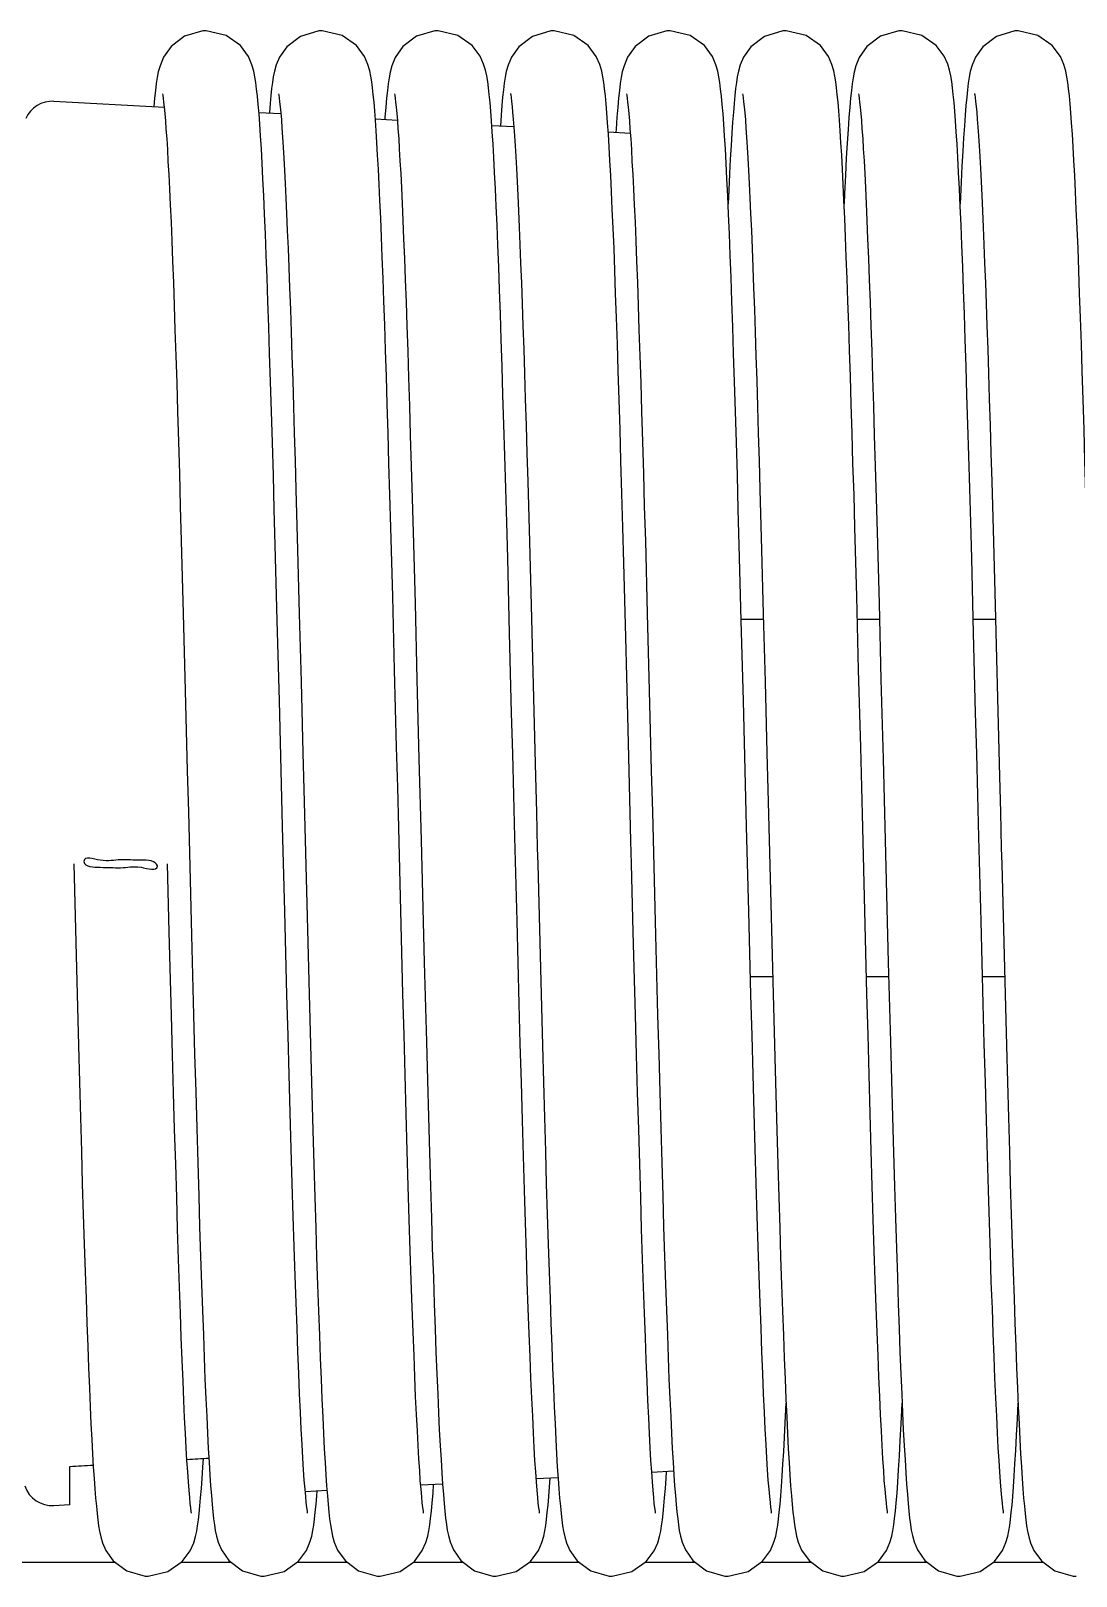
# Model space of a CAD drawing. Header units: millimetres. Extents: x 21899 to 38731, y -5425 to 3612.
# Drawn here: x 24222.9 to 24295, y -2765.4 to -2658.9 of the extents above; entities that cross this region are included whole.
import ezdxf

# ---------------------------------------------------------------- set-up
doc = ezdxf.new("R2010")
doc.units = ezdxf.units.MM

msp = doc.modelspace()

# ---------------------------------------------------------------- linework, layer by layer
at = {"color": 7, "linetype": 'Continuous'}
for p, q in [((24232.08, -2664.19), (24224.47, -2663.77)), ((24240.12, -2664.64), (24238.61, -2664.55)), ((24248.16, -2665.08), (24246.64, -2665)), ((24247.3, -2664.89), (24247.29, -2665.04)), ((24256.19, -2665.53), (24254.68, -2665.45)), ((24255.31, -2664.72), (24255.26, -2665.48)), ((24264.22, -2665.98), (24262.71, -2665.89)), ((24257.15, -2689.98), (24257.26, -2694.12)), ((24289.15, -2689.98), (24289.26, -2694.12)), ((24241.16, -2690.53), (24241.28, -2694.68)), ((24273.16, -2690.53), (24273.28, -2694.68)), ((24247.84, -2697.9), (24247.71, -2693.15)), ((24279.84, -2697.9), (24279.71, -2693.15)), ((24233.26, -2694.06), (24233.39, -2699.07)), ((24239.88, -2699.56), (24239.74, -2694.35)), ((24249.24, -2693.47), (24249.38, -2698.38)), ((24257.26, -2694.12), (24257.38, -2698.51)), ((24265.26, -2694.06), (24265.39, -2699.07)), ((24271.88, -2699.56), (24271.74, -2694.35)), ((24281.24, -2693.47), (24281.38, -2698.38)), ((24289.26, -2694.12), (24289.38, -2698.51)), ((24241.28, -2694.68), (24241.39, -2699.1)), ((24255.9, -2700.43), (24255.77, -2695.25)), ((24273.28, -2694.68), (24273.39, -2699.1)), ((24287.9, -2700.43), (24287.77, -2695.25)), ((24263.91, -2700.69), (24263.77, -2695.58)), ((24247.97, -2702.96), (24247.84, -2697.9)), ((24249.38, -2698.38), (24249.51, -2703.61)), ((24257.38, -2698.51), (24257.5, -2703.1)), ((24279.97, -2702.96), (24279.84, -2697.9)), ((24281.38, -2698.38), (24281.51, -2703.61)), ((24289.38, -2698.51), (24289.5, -2703.1)), ((24233.39, -2699.07), (24233.53, -2704.38)), ((24240.02, -2705.09), (24239.88, -2699.56)), ((24241.39, -2699.1), (24241.52, -2703.77)), ((24265.39, -2699.07), (24265.53, -2704.38)), ((24271.88, -2699.47), (24273.4, -2699.47)), ((24272.02, -2705.09), (24271.88, -2699.56)), ((24273.39, -2699.1), (24273.52, -2703.77)), ((24279.88, -2699.47), (24281.4, -2699.47)), ((24287.88, -2699.47), (24289.4, -2699.47)), ((24249.51, -2703.61), (24249.65, -2709.08)), ((24281.51, -2703.61), (24281.65, -2709.08)), ((24256.41, -2720.28), (24256.26, -2714.49)), ((24288.41, -2720.28), (24288.26, -2714.49)), ((24233.82, -2715.56), (24233.96, -2721.23)), ((24265.82, -2715.56), (24265.96, -2721.23)), ((24225.84, -2716.32), (24226.02, -2723.53)), ((24232.43, -2721.03), (24232.31, -2716.32)), ((24257.84, -2716.32), (24258.02, -2723.53)), ((24264.43, -2721.03), (24264.31, -2716.32)), ((24289.84, -2716.32), (24290.02, -2723.53)), ((24240.54, -2725.36), (24240.39, -2719.61)), ((24241.91, -2719.07), (24242.05, -2724.42)), ((24248.54, -2725.29), (24248.39, -2719.56)), ((24272.54, -2725.36), (24272.39, -2719.61)), ((24273.91, -2719.07), (24274.05, -2724.42)), ((24280.54, -2725.29), (24280.39, -2719.56)), ((24232.58, -2726.75), (24232.43, -2721.03)), ((24256.56, -2725.96), (24256.41, -2720.28)), ((24264.58, -2726.75), (24264.43, -2721.03)), ((24288.56, -2725.96), (24288.41, -2720.28)), ((24233.96, -2721.23), (24234.11, -2726.76)), ((24265.96, -2721.23), (24266.11, -2726.76)), ((24250.01, -2723.13), (24250.16, -2728.6)), ((24282.01, -2723.13), (24282.16, -2728.6)), ((24226.02, -2723.53), (24226.16, -2728.84)), ((24258.02, -2723.53), (24258.16, -2728.84)), ((24272.51, -2724.08), (24274.04, -2724.08)), ((24280.51, -2724.08), (24282.04, -2724.08)), ((24288.51, -2724.08), (24290.04, -2724.08)), ((24290.02, -2723.53), (24290.16, -2728.84)), ((24242.05, -2724.42), (24242.19, -2729.67)), ((24274.05, -2724.42), (24274.19, -2729.67)), ((24225.57, -2760.5), (24225.57, -2757.86)), ((24267.21, -2758.18), (24265.71, -2758.27)), ((24266.69, -2758.68), (24266.72, -2758.21)), ((24251.27, -2759.07), (24249.77, -2759.15)), ((24250.62, -2759.7), (24250.66, -2759.1)), ((24259.24, -2758.63), (24257.74, -2758.71)), ((24258.65, -2759.26), (24258.69, -2758.66)), ((24266.64, -2759.38), (24266.69, -2758.68)), ((24267.23, -2758.43), (24267.28, -2759.19)), ((24243.31, -2759.51), (24241.81, -2759.6)), ((24225.57, -2760.5), (24224.47, -2760.56)), ((24228.71, -2764.47), (23691.07, -2764.47)), ((24236.72, -2764.47), (24233.24, -2764.47)), ((24244.71, -2764.47), (24241.23, -2764.47)), ((24252.72, -2764.47), (24249.24, -2764.47)), ((24260.71, -2764.47), (24257.24, -2764.47)), ((24268.72, -2764.47), (24265.24, -2764.47)), ((24276.71, -2764.47), (24273.23, -2764.47)), ((24284.72, -2764.47), (24281.24, -2764.47)), ((24292.71, -2764.47), (24289.24, -2764.47))]:
    msp.add_line(p, q, dxfattribs=at)
for points in [[(24234.97, -2658.91), (24234.75, -2658.92), (24233.49, -2659.28), (24232.55, -2659.98), (24232.02, -2660.73), (24231.79, -2661.31), (24231.67, -2661.74), (24231.59, -2662.13), (24231.53, -2662.55), (24231.47, -2663.01), (24231.41, -2663.55), (24231.36, -2664.15)], [(24238.62, -2664.62), (24238.56, -2663.98), (24238.51, -2663.42), (24238.45, -2662.92), (24238.4, -2662.48), (24238.33, -2662.08), (24238.25, -2661.69), (24238.13, -2661.25), (24237.89, -2660.68), (24237.33, -2659.93), (24236.35, -2659.23), (24234.97, -2658.91)], [(24242.97, -2658.91), (24242.75, -2658.92), (24241.47, -2659.29), (24240.53, -2660), (24240.02, -2660.73), (24239.8, -2661.26), (24239.68, -2661.69), (24239.6, -2662.08), (24239.54, -2662.47), (24239.48, -2662.89), (24239.43, -2663.37), (24239.38, -2663.91), (24239.33, -2664.51), (24239.32, -2664.59)], [(24246.65, -2665.07), (24246.6, -2664.42), (24246.55, -2663.83), (24246.5, -2663.3), (24246.44, -2662.84), (24246.39, -2662.42), (24246.33, -2662.04), (24246.25, -2661.67), (24246.13, -2661.24), (24245.89, -2660.68), (24245.33, -2659.92), (24244.35, -2659.23), (24242.97, -2658.91)], [(24250.97, -2658.91), (24250.75, -2658.92), (24249.48, -2659.28), (24248.54, -2659.99), (24248.01, -2660.74), (24247.78, -2661.31), (24247.67, -2661.75), (24247.59, -2662.14), (24247.53, -2662.56), (24247.47, -2663.02), (24247.41, -2663.56), (24247.36, -2664.18), (24247.3, -2664.89)], [(24254.65, -2665.12), (24254.6, -2664.44), (24254.55, -2663.84), (24254.5, -2663.3), (24254.44, -2662.83), (24254.39, -2662.41), (24254.32, -2662.02), (24254.24, -2661.63), (24254.11, -2661.2), (24253.87, -2660.65), (24253.31, -2659.91), (24252.33, -2659.22), (24250.97, -2658.91)], [(24258.97, -2658.91), (24258.75, -2658.92), (24257.47, -2659.29), (24256.53, -2660), (24256.02, -2660.73), (24255.79, -2661.28), (24255.67, -2661.72), (24255.6, -2662.11), (24255.53, -2662.52), (24255.47, -2662.97), (24255.42, -2663.48), (24255.37, -2664.06), (24255.31, -2664.72)], [(24262.61, -2664.57), (24262.56, -2663.94), (24262.51, -2663.39), (24262.45, -2662.91), (24262.4, -2662.47), (24262.33, -2662.08), (24262.25, -2661.69), (24262.13, -2661.24), (24261.88, -2660.67), (24261.31, -2659.91), (24260.33, -2659.22), (24258.97, -2658.91)], [(24266.97, -2658.91), (24266.75, -2658.92), (24265.49, -2659.28), (24264.55, -2659.98), (24264.02, -2660.73), (24263.79, -2661.31), (24263.67, -2661.74), (24263.59, -2662.13), (24263.53, -2662.55), (24263.47, -2663.01), (24263.41, -2663.55), (24263.36, -2664.16), (24263.3, -2664.87)], [(24270.62, -2664.62), (24270.56, -2663.98), (24270.51, -2663.42), (24270.45, -2662.92), (24270.4, -2662.48), (24270.33, -2662.08), (24270.25, -2661.69), (24270.13, -2661.25), (24269.89, -2660.68), (24269.33, -2659.93), (24268.35, -2659.23), (24266.97, -2658.91)], [(24274.97, -2658.91), (24274.75, -2658.92), (24273.47, -2659.29), (24272.53, -2660), (24272.02, -2660.73), (24271.8, -2661.26), (24271.68, -2661.69), (24271.6, -2662.08), (24271.54, -2662.47), (24271.48, -2662.89), (24271.43, -2663.37), (24271.38, -2663.91), (24271.33, -2664.51), (24271.28, -2665.2)], [(24278.65, -2665.07), (24278.6, -2664.42), (24278.55, -2663.83), (24278.5, -2663.3), (24278.44, -2662.84), (24278.39, -2662.42), (24278.33, -2662.04), (24278.25, -2661.67), (24278.13, -2661.24), (24277.89, -2660.68), (24277.33, -2659.92), (24276.35, -2659.23), (24274.97, -2658.91)], [(24282.97, -2658.91), (24282.75, -2658.92), (24281.48, -2659.28), (24280.54, -2659.99), (24280.01, -2660.74), (24279.78, -2661.31), (24279.67, -2661.75), (24279.59, -2662.14), (24279.53, -2662.56), (24279.47, -2663.02), (24279.41, -2663.56), (24279.36, -2664.18), (24279.3, -2664.89)], [(24286.65, -2665.12), (24286.6, -2664.44), (24286.55, -2663.84), (24286.5, -2663.3), (24286.44, -2662.83), (24286.39, -2662.41), (24286.32, -2662.02), (24286.24, -2661.63), (24286.11, -2661.2), (24285.87, -2660.65), (24285.31, -2659.91), (24284.33, -2659.22), (24282.97, -2658.91)], [(24290.97, -2658.91), (24290.75, -2658.92), (24289.47, -2659.29), (24288.53, -2660), (24288.02, -2660.73), (24287.79, -2661.28), (24287.67, -2661.72), (24287.6, -2662.11), (24287.53, -2662.52), (24287.47, -2662.97), (24287.42, -2663.48), (24287.37, -2664.06), (24287.31, -2664.72)], [(24294.61, -2664.57), (24294.56, -2663.94), (24294.51, -2663.39), (24294.45, -2662.91), (24294.4, -2662.47), (24294.33, -2662.08), (24294.25, -2661.69), (24294.13, -2661.24), (24293.88, -2660.67), (24293.31, -2659.91), (24292.33, -2659.22), (24290.97, -2658.91)], [(24231.96, -2663.24), (24231.98, -2663.35), (24232.01, -2663.55), (24232.04, -2663.83), (24232.08, -2664.18), (24232.12, -2664.61), (24232.16, -2665.12), (24232.2, -2665.69), (24232.25, -2666.35), (24232.3, -2667.09), (24232.34, -2667.91), (24232.39, -2668.81), (24232.44, -2669.82), (24232.49, -2670.91), (24232.55, -2672.1), (24232.6, -2673.39), (24232.65, -2674.78), (24232.71, -2676.26), (24232.77, -2677.84), (24232.82, -2679.52), (24232.88, -2681.3), (24232.94, -2683.18), (24233, -2685.15), (24233.07, -2687.23), (24233.13, -2689.41), (24233.19, -2691.69), (24233.26, -2694.06)], [(24239.96, -2663.24), (24239.98, -2663.34), (24240.01, -2663.53), (24240.04, -2663.8), (24240.08, -2664.15), (24240.12, -2664.57), (24240.16, -2665.05), (24240.2, -2665.61), (24240.24, -2666.23), (24240.29, -2666.92), (24240.33, -2667.69), (24240.38, -2668.53), (24240.42, -2669.44), (24240.47, -2670.44), (24240.52, -2671.51), (24240.57, -2672.67), (24240.62, -2673.91), (24240.67, -2675.23), (24240.72, -2676.63), (24240.78, -2678.11), (24240.83, -2679.67), (24240.88, -2681.31), (24240.94, -2683.01), (24240.99, -2684.79), (24241.05, -2686.63), (24241.1, -2688.55), (24241.16, -2690.53)], [(24247.96, -2663.24), (24247.98, -2663.35), (24248.01, -2663.54), (24248.04, -2663.82), (24248.08, -2664.17), (24248.12, -2664.6), (24248.16, -2665.1), (24248.2, -2665.67), (24248.25, -2666.32), (24248.29, -2667.05), (24248.34, -2667.86), (24248.39, -2668.75), (24248.44, -2669.74), (24248.49, -2670.81), (24248.54, -2671.98), (24248.59, -2673.24), (24248.65, -2674.6), (24248.7, -2676.05), (24248.76, -2677.6), (24248.81, -2679.24), (24248.87, -2680.99), (24248.93, -2682.82), (24248.99, -2684.76), (24249.05, -2686.79), (24249.11, -2688.92), (24249.18, -2691.15), (24249.24, -2693.47)], [(24255.96, -2663.23), (24255.96, -2663.24), (24255.98, -2663.33), (24256, -2663.51), (24256.04, -2663.78), (24256.07, -2664.12), (24256.11, -2664.52), (24256.15, -2665), (24256.19, -2665.54), (24256.24, -2666.15), (24256.28, -2666.83), (24256.32, -2667.58), (24256.37, -2668.4), (24256.42, -2669.29), (24256.46, -2670.26), (24256.51, -2671.31), (24256.56, -2672.43), (24256.61, -2673.63), (24256.66, -2674.92), (24256.71, -2676.28), (24256.76, -2677.72), (24256.81, -2679.24), (24256.87, -2680.84), (24256.92, -2682.52), (24256.98, -2684.27), (24257.03, -2686.1), (24257.09, -2688.01), (24257.15, -2689.98)], [(24263.96, -2663.24), (24263.98, -2663.35), (24264.01, -2663.55), (24264.04, -2663.83), (24264.08, -2664.18), (24264.12, -2664.61), (24264.16, -2665.12), (24264.2, -2665.69), (24264.25, -2666.35), (24264.3, -2667.09), (24264.34, -2667.91), (24264.39, -2668.81), (24264.44, -2669.82), (24264.49, -2670.91), (24264.55, -2672.1), (24264.6, -2673.39), (24264.65, -2674.78), (24264.71, -2676.26), (24264.77, -2677.84), (24264.82, -2679.52), (24264.88, -2681.3), (24264.94, -2683.18), (24265, -2685.15), (24265.07, -2687.23), (24265.13, -2689.41), (24265.19, -2691.69), (24265.26, -2694.06)], [(24271.96, -2663.24), (24271.98, -2663.34), (24272.01, -2663.53), (24272.04, -2663.8), (24272.08, -2664.15), (24272.12, -2664.57), (24272.16, -2665.05), (24272.2, -2665.61), (24272.24, -2666.23), (24272.29, -2666.92), (24272.33, -2667.69), (24272.38, -2668.53), (24272.42, -2669.44), (24272.47, -2670.44), (24272.52, -2671.51), (24272.57, -2672.67), (24272.62, -2673.91), (24272.67, -2675.23), (24272.72, -2676.63), (24272.78, -2678.11), (24272.83, -2679.67), (24272.88, -2681.31), (24272.94, -2683.01), (24272.99, -2684.79), (24273.05, -2686.63), (24273.1, -2688.55), (24273.16, -2690.53)], [(24279.96, -2663.24), (24279.98, -2663.35), (24280.01, -2663.54), (24280.04, -2663.82), (24280.08, -2664.17), (24280.12, -2664.6), (24280.16, -2665.1), (24280.2, -2665.67), (24280.25, -2666.32), (24280.29, -2667.05), (24280.34, -2667.86), (24280.39, -2668.75), (24280.44, -2669.74), (24280.49, -2670.81), (24280.54, -2671.98), (24280.59, -2673.24), (24280.65, -2674.6), (24280.7, -2676.05), (24280.76, -2677.6), (24280.81, -2679.24), (24280.87, -2680.99), (24280.93, -2682.82), (24280.99, -2684.76), (24281.05, -2686.79), (24281.11, -2688.92), (24281.18, -2691.15), (24281.24, -2693.47)], [(24287.96, -2663.23), (24287.96, -2663.24), (24287.98, -2663.33), (24288, -2663.51), (24288.04, -2663.78), (24288.07, -2664.12), (24288.11, -2664.52), (24288.15, -2665), (24288.19, -2665.54), (24288.24, -2666.15), (24288.28, -2666.83), (24288.32, -2667.58), (24288.37, -2668.4), (24288.42, -2669.29), (24288.46, -2670.26), (24288.51, -2671.31), (24288.56, -2672.43), (24288.61, -2673.63), (24288.66, -2674.92), (24288.71, -2676.28), (24288.76, -2677.72), (24288.81, -2679.24), (24288.87, -2680.84), (24288.92, -2682.52), (24288.98, -2684.27), (24289.03, -2686.1), (24289.09, -2688.01), (24289.15, -2689.98)], [(24239.74, -2694.35), (24239.67, -2691.89), (24239.61, -2689.54), (24239.54, -2687.29), (24239.48, -2685.14), (24239.41, -2683.09), (24239.35, -2681.15), (24239.29, -2679.3), (24239.23, -2677.56), (24239.17, -2675.91), (24239.11, -2674.36), (24239.06, -2672.9), (24239, -2671.54), (24238.94, -2670.27), (24238.89, -2669.1), (24238.83, -2668.02), (24238.78, -2667.04), (24238.72, -2666.15), (24238.67, -2665.34), (24238.62, -2664.62)], [(24263.77, -2695.58), (24263.71, -2693.14), (24263.64, -2690.8), (24263.58, -2688.55), (24263.52, -2686.39), (24263.45, -2684.33), (24263.39, -2682.35), (24263.33, -2680.48), (24263.27, -2678.7), (24263.21, -2677.01), (24263.15, -2675.42), (24263.1, -2673.92), (24263.04, -2672.52), (24262.98, -2671.21), (24262.93, -2670), (24262.87, -2668.87), (24262.82, -2667.84), (24262.77, -2666.9), (24262.72, -2666.04), (24262.66, -2665.26), (24262.61, -2664.57)], [(24271.74, -2694.35), (24271.67, -2691.89), (24271.61, -2689.54), (24271.54, -2687.29), (24271.48, -2685.14), (24271.41, -2683.09), (24271.35, -2681.15), (24271.29, -2679.3), (24271.23, -2677.56), (24271.17, -2675.91), (24271.11, -2674.36), (24271.06, -2672.9), (24271, -2671.54), (24270.94, -2670.27), (24270.89, -2669.1), (24270.83, -2668.02), (24270.78, -2667.04), (24270.72, -2666.15), (24270.67, -2665.34), (24270.62, -2664.62)], [(24295.77, -2695.58), (24295.71, -2693.14), (24295.64, -2690.8), (24295.58, -2688.55), (24295.52, -2686.39), (24295.45, -2684.33), (24295.39, -2682.35), (24295.33, -2680.48), (24295.27, -2678.7), (24295.21, -2677.01), (24295.15, -2675.42), (24295.1, -2673.92), (24295.04, -2672.52), (24294.98, -2671.21), (24294.93, -2670), (24294.87, -2668.87), (24294.82, -2667.84), (24294.77, -2666.9), (24294.72, -2666.04), (24294.66, -2665.26), (24294.61, -2664.57)], [(24247.71, -2693.15), (24247.65, -2690.89), (24247.58, -2688.72), (24247.52, -2686.63), (24247.46, -2684.64), (24247.4, -2682.73), (24247.35, -2680.91), (24247.29, -2679.17), (24247.23, -2677.53), (24247.18, -2675.97), (24247.12, -2674.5), (24247.07, -2673.12), (24247.01, -2671.82), (24246.96, -2670.61), (24246.91, -2669.49), (24246.85, -2668.44), (24246.8, -2667.48), (24246.75, -2666.6), (24246.7, -2665.8), (24246.65, -2665.07)], [(24255.77, -2695.25), (24255.7, -2692.8), (24255.63, -2690.46), (24255.57, -2688.21), (24255.51, -2686.05), (24255.44, -2684), (24255.38, -2682.05), (24255.32, -2680.19), (24255.26, -2678.43), (24255.2, -2676.75), (24255.15, -2675.18), (24255.09, -2673.69), (24255.03, -2672.3), (24254.98, -2671), (24254.92, -2669.79), (24254.86, -2668.68), (24254.81, -2667.65), (24254.76, -2666.72), (24254.7, -2665.88), (24254.65, -2665.12)], [(24263.3, -2664.87), (24263.24, -2665.68), (24263.23, -2665.92)], [(24271.28, -2665.2), (24271.22, -2665.96), (24271.17, -2666.81), (24271.12, -2667.75), (24271.07, -2668.77), (24271.01, -2669.89), (24270.97, -2670.84)], [(24279.71, -2693.15), (24279.65, -2690.89), (24279.58, -2688.72), (24279.52, -2686.63), (24279.46, -2684.64), (24279.4, -2682.73), (24279.35, -2680.91), (24279.29, -2679.17), (24279.23, -2677.53), (24279.18, -2675.97), (24279.12, -2674.5), (24279.07, -2673.12), (24279.01, -2671.82), (24278.96, -2670.61), (24278.91, -2669.49), (24278.85, -2668.44), (24278.8, -2667.48), (24278.75, -2666.6), (24278.7, -2665.8), (24278.65, -2665.07)], [(24279.3, -2664.89), (24279.24, -2665.71), (24279.18, -2666.64), (24279.12, -2667.69), (24279.06, -2668.86), (24279, -2670.15), (24278.97, -2670.84)], [(24287.77, -2695.25), (24287.7, -2692.8), (24287.63, -2690.46), (24287.57, -2688.21), (24287.51, -2686.05), (24287.44, -2684), (24287.38, -2682.05), (24287.32, -2680.19), (24287.26, -2678.43), (24287.2, -2676.75), (24287.15, -2675.18), (24287.09, -2673.69), (24287.03, -2672.3), (24286.98, -2671), (24286.92, -2669.79), (24286.86, -2668.68), (24286.81, -2667.65), (24286.76, -2666.72), (24286.7, -2665.88), (24286.65, -2665.12)], [(24287.31, -2664.72), (24287.26, -2665.46), (24287.2, -2666.29), (24287.15, -2667.21), (24287.09, -2668.23), (24287.04, -2669.35), (24286.97, -2670.83)], [(24256.26, -2714.49), (24256.19, -2711.6), (24256.12, -2708.74), (24256.04, -2705.91), (24255.9, -2700.43)], [(24264.12, -2708.94), (24264.05, -2706.12), (24263.91, -2700.69)], [(24288.26, -2714.49), (24288.19, -2711.6), (24288.12, -2708.74), (24288.04, -2705.91), (24287.9, -2700.43)], [(24248.39, -2719.56), (24248.25, -2713.84), (24248.18, -2711.04), (24248.11, -2708.29), (24247.97, -2702.96)], [(24280.39, -2719.56), (24280.25, -2713.84), (24280.18, -2711.04), (24280.11, -2708.29), (24279.97, -2702.96)], [(24241.52, -2703.77), (24241.64, -2708.68), (24241.71, -2711.21), (24241.77, -2713.79), (24241.91, -2719.07)], [(24257.5, -2703.1), (24257.68, -2710.3), (24257.75, -2712.76), (24257.81, -2715.24), (24257.84, -2716.32)], [(24273.52, -2703.77), (24273.64, -2708.68), (24273.71, -2711.21), (24273.77, -2713.79), (24273.91, -2719.07)], [(24289.5, -2703.1), (24289.68, -2710.3), (24289.75, -2712.76), (24289.81, -2715.24), (24289.84, -2716.32)], [(24233.53, -2704.38), (24233.67, -2709.91), (24233.75, -2712.73), (24233.82, -2715.56)], [(24240.39, -2719.61), (24240.24, -2713.76), (24240.17, -2710.84), (24240.02, -2705.09)], [(24265.53, -2704.38), (24265.67, -2709.91), (24265.75, -2712.73), (24265.82, -2715.56)], [(24272.39, -2719.61), (24272.24, -2713.76), (24272.17, -2710.84), (24272.02, -2705.09)], [(24249.65, -2709.08), (24249.79, -2714.68), (24250.01, -2723.13)], [(24264.31, -2716.32), (24264.27, -2714.75), (24264.12, -2708.94)], [(24281.65, -2709.08), (24281.79, -2714.68), (24282.01, -2723.13)], [(24249.97, -2761.08), (24249.97, -2761.07), (24249.95, -2760.93), (24249.92, -2760.69), (24249.88, -2760.36), (24249.84, -2759.94), (24249.79, -2759.43), (24249.74, -2758.83), (24249.7, -2758.13), (24249.64, -2757.32), (24249.59, -2756.42), (24249.54, -2755.4), (24249.48, -2754.27), (24249.42, -2753.03), (24249.37, -2751.68), (24249.31, -2750.2), (24249.25, -2748.6), (24249.18, -2746.87), (24249.12, -2745.01), (24249.05, -2743), (24248.98, -2740.84), (24248.91, -2738.54), (24248.84, -2736.1), (24248.77, -2733.53), (24248.69, -2730.87), (24248.62, -2728.11), (24248.54, -2725.29)], [(24281.97, -2761.08), (24281.97, -2761.07), (24281.95, -2760.93), (24281.92, -2760.69), (24281.88, -2760.36), (24281.84, -2759.94), (24281.79, -2759.43), (24281.74, -2758.83), (24281.7, -2758.13), (24281.64, -2757.32), (24281.59, -2756.42), (24281.54, -2755.4), (24281.48, -2754.27), (24281.42, -2753.03), (24281.37, -2751.68), (24281.31, -2750.2), (24281.25, -2748.6), (24281.18, -2746.87), (24281.12, -2745.01), (24281.05, -2743), (24280.98, -2740.84), (24280.91, -2738.54), (24280.84, -2736.1), (24280.77, -2733.53), (24280.69, -2730.87), (24280.62, -2728.11), (24280.54, -2725.29)], [(24241.97, -2761.08), (24241.97, -2761.07), (24241.95, -2760.93), (24241.92, -2760.69), (24241.88, -2760.35), (24241.84, -2759.93), (24241.79, -2759.42), (24241.74, -2758.81), (24241.69, -2758.1), (24241.64, -2757.28), (24241.59, -2756.34), (24241.53, -2755.29), (24241.48, -2754.13), (24241.42, -2752.85), (24241.36, -2751.46), (24241.3, -2749.95), (24241.24, -2748.33), (24241.17, -2746.58), (24241.11, -2744.71), (24241.04, -2742.72), (24240.98, -2740.6), (24240.91, -2738.35), (24240.84, -2735.97), (24240.77, -2733.47), (24240.69, -2730.86), (24240.62, -2728.15), (24240.54, -2725.36)], [(24257.97, -2761.08), (24257.97, -2761.07), (24257.95, -2760.94), (24257.92, -2760.71), (24257.88, -2760.39), (24257.84, -2759.99), (24257.8, -2759.5), (24257.75, -2758.92), (24257.7, -2758.23), (24257.65, -2757.45), (24257.6, -2756.54), (24257.54, -2755.53), (24257.49, -2754.39), (24257.43, -2753.14), (24257.37, -2751.78), (24257.31, -2750.3), (24257.25, -2748.7), (24257.19, -2746.98), (24257.12, -2745.13), (24257.06, -2743.15), (24256.99, -2741.05), (24256.92, -2738.82), (24256.85, -2736.46), (24256.78, -2733.99), (24256.71, -2731.4), (24256.63, -2728.72), (24256.56, -2725.96)], [(24273.97, -2761.08), (24273.97, -2761.07), (24273.95, -2760.93), (24273.92, -2760.69), (24273.88, -2760.35), (24273.84, -2759.93), (24273.79, -2759.42), (24273.74, -2758.81), (24273.69, -2758.1), (24273.64, -2757.28), (24273.59, -2756.34), (24273.53, -2755.29), (24273.48, -2754.13), (24273.42, -2752.85), (24273.36, -2751.46), (24273.3, -2749.95), (24273.24, -2748.33), (24273.17, -2746.58), (24273.11, -2744.71), (24273.04, -2742.72), (24272.98, -2740.6), (24272.91, -2738.35), (24272.84, -2735.97), (24272.77, -2733.47), (24272.69, -2730.86), (24272.62, -2728.15), (24272.54, -2725.36)], [(24289.97, -2761.08), (24289.97, -2761.07), (24289.95, -2760.94), (24289.92, -2760.71), (24289.88, -2760.39), (24289.84, -2759.99), (24289.8, -2759.5), (24289.75, -2758.92), (24289.7, -2758.23), (24289.65, -2757.45), (24289.6, -2756.54), (24289.54, -2755.53), (24289.49, -2754.39), (24289.43, -2753.14), (24289.37, -2751.78), (24289.31, -2750.3), (24289.25, -2748.7), (24289.19, -2746.98), (24289.12, -2745.13), (24289.06, -2743.15), (24288.99, -2741.05), (24288.92, -2738.82), (24288.85, -2736.46), (24288.78, -2733.99), (24288.71, -2731.4), (24288.63, -2728.72), (24288.56, -2725.96)], [(24233.65, -2757.45), (24233.6, -2756.57), (24233.55, -2755.59), (24233.49, -2754.5), (24233.44, -2753.3), (24233.38, -2751.98), (24233.32, -2750.54), (24233.26, -2748.98), (24233.2, -2747.29), (24233.13, -2745.49), (24233.07, -2743.56), (24233, -2741.5), (24232.94, -2739.33), (24232.87, -2737.03), (24232.8, -2734.62), (24232.73, -2732.1), (24232.65, -2729.48), (24232.58, -2726.75)], [(24234.11, -2726.76), (24234.18, -2729.44), (24234.25, -2732.04), (24234.32, -2734.54), (24234.39, -2736.93), (24234.46, -2739.2), (24234.52, -2741.35), (24234.59, -2743.38), (24234.65, -2745.3), (24234.71, -2747.1), (24234.78, -2748.78), (24234.84, -2750.35), (24234.89, -2751.81), (24234.95, -2753.17), (24235.01, -2754.42), (24235.07, -2755.57), (24235.12, -2756.62)], [(24265.97, -2761.07), (24265.97, -2761.08), (24265.97, -2761.07), (24265.95, -2760.95), (24265.92, -2760.72), (24265.88, -2760.4), (24265.84, -2759.99), (24265.8, -2759.5), (24265.75, -2758.91), (24265.7, -2758.23), (24265.65, -2757.45), (24265.6, -2756.57), (24265.55, -2755.59), (24265.49, -2754.5), (24265.44, -2753.3), (24265.38, -2751.98), (24265.32, -2750.54), (24265.26, -2748.98), (24265.2, -2747.29), (24265.13, -2745.49), (24265.07, -2743.56), (24265, -2741.5), (24264.94, -2739.33), (24264.87, -2737.03), (24264.8, -2734.62), (24264.73, -2732.1), (24264.65, -2729.48), (24264.58, -2726.75)], [(24266.11, -2726.76), (24266.18, -2729.44), (24266.25, -2732.04), (24266.32, -2734.54), (24266.39, -2736.93), (24266.46, -2739.2), (24266.52, -2741.35), (24266.59, -2743.38), (24266.65, -2745.3), (24266.71, -2747.1), (24266.78, -2748.78), (24266.84, -2750.35), (24266.89, -2751.81), (24266.95, -2753.17), (24267.01, -2754.42), (24267.07, -2755.57), (24267.12, -2756.62), (24267.18, -2757.57), (24267.23, -2758.43)], [(24226.16, -2728.84), (24226.23, -2731.37), (24226.3, -2733.8), (24226.37, -2736.14), (24226.43, -2738.37), (24226.5, -2740.5), (24226.56, -2742.53), (24226.62, -2744.45), (24226.69, -2746.27), (24226.75, -2747.97), (24226.81, -2749.57), (24226.86, -2751.06), (24226.92, -2752.45), (24226.98, -2753.74), (24227.03, -2754.92), (24227.09, -2756.01), (24227.14, -2756.99)], [(24250.16, -2728.6), (24250.23, -2731.23), (24250.3, -2733.77), (24250.37, -2736.21), (24250.44, -2738.54), (24250.51, -2740.75), (24250.57, -2742.83), (24250.64, -2744.8), (24250.7, -2746.64), (24250.76, -2748.37), (24250.82, -2749.98), (24250.88, -2751.48), (24250.94, -2752.87), (24251, -2754.16), (24251.05, -2755.34), (24251.11, -2756.42), (24251.17, -2757.4), (24251.22, -2758.29), (24251.27, -2759.08), (24251.33, -2759.78)], [(24258.16, -2728.84), (24258.23, -2731.37), (24258.3, -2733.8), (24258.37, -2736.14), (24258.43, -2738.37), (24258.5, -2740.5), (24258.56, -2742.53), (24258.62, -2744.45), (24258.69, -2746.27), (24258.75, -2747.97), (24258.81, -2749.57), (24258.86, -2751.06), (24258.92, -2752.45), (24258.98, -2753.74), (24259.03, -2754.92), (24259.09, -2756.01), (24259.14, -2756.99), (24259.19, -2757.88), (24259.25, -2758.69), (24259.3, -2759.4)], [(24282.16, -2728.6), (24282.23, -2731.23), (24282.3, -2733.77), (24282.37, -2736.21), (24282.44, -2738.54), (24282.51, -2740.75), (24282.57, -2742.83), (24282.64, -2744.8), (24282.7, -2746.64), (24282.76, -2748.37), (24282.82, -2749.98), (24282.88, -2751.48), (24282.94, -2752.87), (24283, -2754.16), (24283.05, -2755.34), (24283.11, -2756.42), (24283.17, -2757.4), (24283.22, -2758.29), (24283.27, -2759.08), (24283.33, -2759.78)], [(24290.16, -2728.84), (24290.23, -2731.37), (24290.3, -2733.8), (24290.37, -2736.14), (24290.43, -2738.37), (24290.5, -2740.5), (24290.56, -2742.53), (24290.62, -2744.45), (24290.69, -2746.27), (24290.75, -2747.97), (24290.81, -2749.57), (24290.86, -2751.06), (24290.92, -2752.45), (24290.98, -2753.74), (24291.03, -2754.92), (24291.09, -2756.01), (24291.14, -2756.99), (24291.19, -2757.88), (24291.25, -2758.69), (24291.3, -2759.4)], [(24242.19, -2729.67), (24242.26, -2732.21), (24242.33, -2734.67), (24242.39, -2737.04), (24242.46, -2739.29), (24242.53, -2741.42), (24242.59, -2743.44), (24242.65, -2745.35), (24242.72, -2747.14), (24242.78, -2748.82), (24242.84, -2750.39), (24242.9, -2751.84), (24242.95, -2753.2), (24243.01, -2754.45), (24243.07, -2755.59), (24243.12, -2756.64), (24243.18, -2757.59), (24243.23, -2758.44), (24243.28, -2759.2)], [(24274.19, -2729.67), (24274.26, -2732.21), (24274.33, -2734.67), (24274.39, -2737.04), (24274.46, -2739.29), (24274.53, -2741.42), (24274.59, -2743.44), (24274.65, -2745.35), (24274.72, -2747.14), (24274.78, -2748.82), (24274.84, -2750.39), (24274.9, -2751.84), (24274.95, -2753.2), (24275.01, -2754.45), (24275.07, -2755.59), (24275.12, -2756.64), (24275.18, -2757.59), (24275.23, -2758.44), (24275.28, -2759.2)], [(24274.65, -2759.24), (24274.7, -2758.51), (24274.75, -2757.71), (24274.8, -2756.82), (24274.85, -2755.87), (24274.91, -2754.83), (24274.97, -2753.49)], [(24282.62, -2759.7), (24282.67, -2758.94), (24282.73, -2758.08), (24282.79, -2757.13), (24282.84, -2756.07), (24282.9, -2754.91), (24282.97, -2753.49)], [(24290.65, -2759.26), (24290.7, -2758.51), (24290.75, -2757.68), (24290.81, -2756.75), (24290.86, -2755.71), (24290.92, -2754.57), (24290.97, -2753.49)], [(24227.14, -2756.99), (24227.19, -2757.88), (24227.25, -2758.69), (24227.3, -2759.4)], [(24235.12, -2756.62), (24235.18, -2757.57), (24235.23, -2758.43), (24235.28, -2759.19)], [(24233.97, -2761.07), (24233.97, -2761.08), (24233.97, -2761.07), (24233.95, -2760.95), (24233.92, -2760.72), (24233.88, -2760.4), (24233.84, -2759.99), (24233.8, -2759.5), (24233.75, -2758.91), (24233.7, -2758.23), (24233.65, -2757.45)], [(24234.64, -2759.38), (24234.69, -2758.68), (24234.74, -2757.9), (24234.78, -2757.3)], [(24227.3, -2759.4), (24227.35, -2760.04), (24227.4, -2760.6), (24227.45, -2761.1), (24227.5, -2761.54), (24227.55, -2761.94), (24227.61, -2762.32), (24227.7, -2762.7), (24227.82, -2763.12), (24228.05, -2763.65), (24228.57, -2764.37), (24229.51, -2765.06), (24230.77, -2765.41), (24230.97, -2765.41)], [(24230.97, -2765.41), (24232.34, -2765.1), (24233.32, -2764.41), (24233.88, -2763.67), (24234.12, -2763.11), (24234.24, -2762.69), (24234.32, -2762.32), (24234.38, -2761.94), (24234.44, -2761.54), (24234.49, -2761.09), (24234.54, -2760.58), (24234.59, -2760.01), (24234.64, -2759.38)], [(24235.28, -2759.19), (24235.33, -2759.87), (24235.38, -2760.47), (24235.43, -2760.99), (24235.49, -2761.46), (24235.54, -2761.87), (24235.6, -2762.26), (24235.68, -2762.65), (24235.8, -2763.07), (24236.02, -2763.61), (24236.53, -2764.33), (24237.47, -2765.04), (24238.75, -2765.41), (24238.97, -2765.41)], [(24243.28, -2759.2), (24243.33, -2759.88), (24243.38, -2760.48), (24243.44, -2761), (24243.49, -2761.47), (24243.54, -2761.88), (24243.61, -2762.27), (24243.68, -2762.65), (24243.8, -2763.08), (24244.03, -2763.62), (24244.55, -2764.35), (24245.49, -2765.05), (24246.76, -2765.41), (24246.97, -2765.41)], [(24254.97, -2765.41), (24256.35, -2765.09), (24257.33, -2764.4), (24257.89, -2763.65), (24258.13, -2763.09), (24258.25, -2762.67), (24258.32, -2762.3), (24258.39, -2761.92), (24258.44, -2761.51), (24258.5, -2761.04), (24258.55, -2760.52), (24258.6, -2759.93), (24258.65, -2759.26)], [(24259.3, -2759.4), (24259.35, -2760.04), (24259.4, -2760.6), (24259.45, -2761.1), (24259.5, -2761.54), (24259.55, -2761.94), (24259.61, -2762.32), (24259.7, -2762.7), (24259.82, -2763.12), (24260.05, -2763.65), (24260.57, -2764.37), (24261.51, -2765.06), (24262.77, -2765.41), (24262.97, -2765.41)], [(24262.97, -2765.41), (24264.34, -2765.1), (24265.32, -2764.41), (24265.88, -2763.67), (24266.12, -2763.11), (24266.24, -2762.69), (24266.32, -2762.32), (24266.38, -2761.94), (24266.44, -2761.54), (24266.49, -2761.09), (24266.54, -2760.58), (24266.59, -2760.01), (24266.64, -2759.38)], [(24267.28, -2759.19), (24267.33, -2759.87), (24267.38, -2760.47), (24267.43, -2760.99), (24267.49, -2761.46), (24267.54, -2761.87), (24267.6, -2762.26), (24267.68, -2762.65), (24267.8, -2763.07), (24268.02, -2763.61), (24268.53, -2764.33), (24269.47, -2765.04), (24270.75, -2765.41), (24270.97, -2765.41)], [(24270.97, -2765.41), (24272.36, -2765.09), (24273.35, -2764.39), (24273.89, -2763.64), (24274.13, -2763.08), (24274.25, -2762.66), (24274.33, -2762.28), (24274.39, -2761.9), (24274.45, -2761.48), (24274.5, -2761.01), (24274.55, -2760.48), (24274.6, -2759.89), (24274.65, -2759.24)], [(24275.28, -2759.2), (24275.33, -2759.88), (24275.38, -2760.48), (24275.44, -2761), (24275.49, -2761.47), (24275.54, -2761.88), (24275.61, -2762.27), (24275.68, -2762.65), (24275.8, -2763.08), (24276.03, -2763.62), (24276.55, -2764.35), (24277.49, -2765.05), (24278.76, -2765.41), (24278.97, -2765.41)], [(24286.97, -2765.41), (24288.35, -2765.09), (24289.33, -2764.4), (24289.89, -2763.65), (24290.13, -2763.09), (24290.25, -2762.67), (24290.32, -2762.3), (24290.39, -2761.92), (24290.44, -2761.51), (24290.5, -2761.04), (24290.55, -2760.52), (24290.6, -2759.93), (24290.65, -2759.26)], [(24291.3, -2759.4), (24291.35, -2760.04), (24291.4, -2760.6), (24291.45, -2761.1), (24291.5, -2761.54), (24291.55, -2761.94), (24291.61, -2762.32), (24291.7, -2762.7), (24291.82, -2763.12), (24292.05, -2763.65), (24292.57, -2764.37), (24293.51, -2765.06), (24294.77, -2765.41), (24294.97, -2765.41)], [(24238.97, -2765.41), (24240.36, -2765.09), (24241.35, -2764.39), (24241.89, -2763.64), (24242.13, -2763.08), (24242.25, -2762.66), (24242.33, -2762.28), (24242.39, -2761.9), (24242.45, -2761.48), (24242.5, -2761.01), (24242.55, -2760.48), (24242.6, -2759.89), (24242.63, -2759.55)], [(24246.97, -2765.41), (24248.35, -2765.1), (24249.33, -2764.4), (24249.88, -2763.66), (24250.12, -2763.1), (24250.25, -2762.67), (24250.33, -2762.29), (24250.39, -2761.89), (24250.45, -2761.45), (24250.51, -2760.94), (24250.56, -2760.36), (24250.62, -2759.7)], [(24251.33, -2759.78), (24251.38, -2760.4), (24251.43, -2760.94), (24251.48, -2761.42), (24251.54, -2761.85), (24251.6, -2762.24), (24251.68, -2762.62), (24251.8, -2763.05), (24252.02, -2763.6), (24252.54, -2764.34), (24253.48, -2765.04), (24254.75, -2765.41), (24254.97, -2765.41)], [(24278.97, -2765.41), (24280.35, -2765.1), (24281.33, -2764.4), (24281.88, -2763.66), (24282.12, -2763.1), (24282.25, -2762.67), (24282.33, -2762.29), (24282.39, -2761.89), (24282.45, -2761.45), (24282.51, -2760.94), (24282.56, -2760.36), (24282.62, -2759.7)], [(24283.33, -2759.78), (24283.38, -2760.4), (24283.43, -2760.94), (24283.48, -2761.42), (24283.54, -2761.85), (24283.6, -2762.24), (24283.68, -2762.62), (24283.8, -2763.05), (24284.02, -2763.6), (24284.54, -2764.34), (24285.48, -2765.04), (24286.75, -2765.41), (24286.97, -2765.41)]]:
    msp.add_lwpolyline(points, dxfattribs=at)
for centre, start, end in [((24224.36, -2665.76), 86.8188, 156.1856), ((24224.36, -2758.56), 198.7217, 273.1812)]:
    msp.add_arc(centre, 2, start, end, dxfattribs=at)
for points, start_tangent, end_tangent in [([(24229.07, -2716.05), (24227.67, -2716.07), (24226.53, -2716.15), (24226.53, -2716.16)], (-0.258656, 0), (0.015569, -0.068855)), ([(24226.53, -2716.16), (24227.67, -2716.56), (24229.07, -2716.59)], (0.015452, -0.06834), (0.256721, 0)), ([(24231.61, -2716.47), (24230.48, -2716.07), (24229.07, -2716.05)], (-0.015452, 0.06834), (-0.256721, 0)), ([(24229.07, -2716.59), (24230.48, -2716.56), (24231.61, -2716.48), (24231.61, -2716.47)], (0.258656, 0), (-0.015569, 0.068855)), ([(24233.65, -2757.37), (24235.16, -2757.28)], (0.151142, 0.009166), (0.151142, 0.009169)), ([(24225.57, -2757.86), (24227.19, -2757.76)], (0.161383, 0.009769), (0.161382, 0.009772))]:
    msp.add_spline(points, degree=3, dxfattribs=dict(at, start_tangent=start_tangent, end_tangent=end_tangent))

doc.saveas('drawing.dxf')
